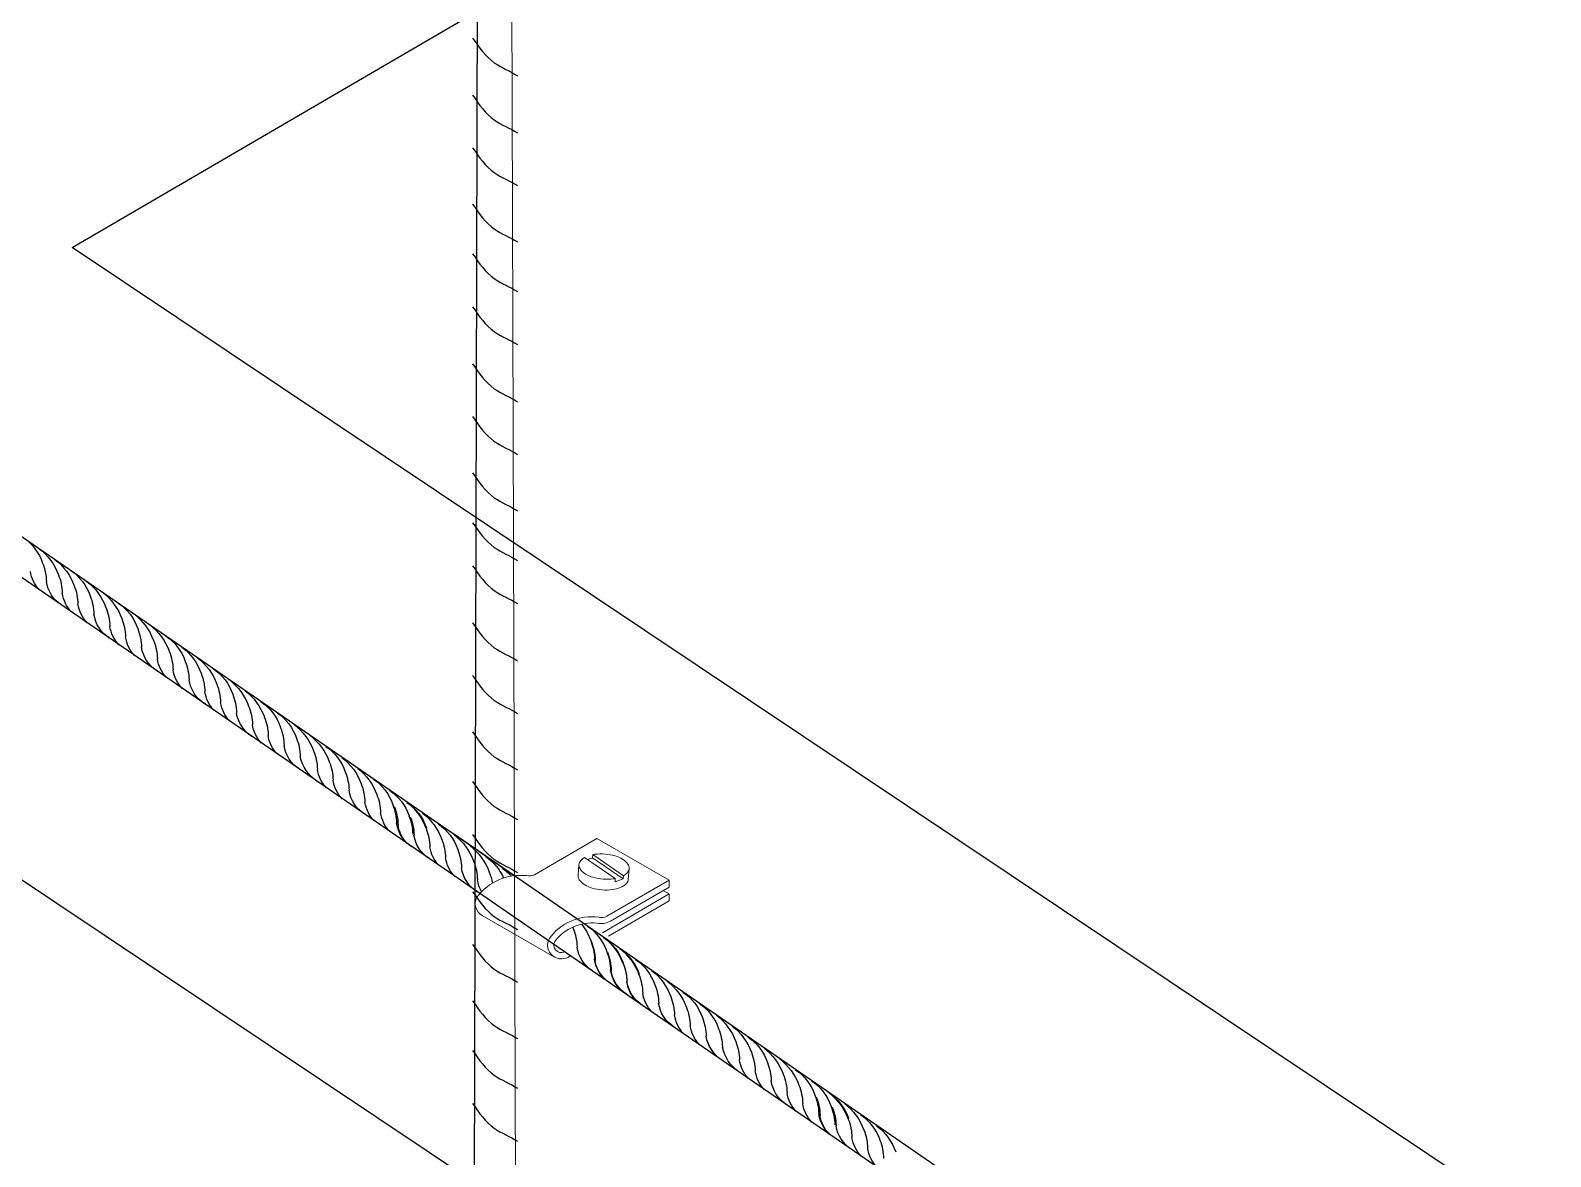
# Model space of a CAD drawing. Header units: millimetres. Extents: x 4236 to 4463, y 1839 to 1973.
# Drawn here: x 4356.053 to 4359.887, y 1885.107 to 1887.947 of the extents above; entities that cross this region are included whole.
import ezdxf

# ---------------------------------------------------------------- set-up
doc = ezdxf.new("R2010")
doc.units = ezdxf.units.MM
for name, color, linetype in [('C01', 1, 'Continuous'), ('C02', 42, 'Continuous'), ('C03', 7, 'Continuous')]:
    doc.layers.add(name, color=color, linetype=linetype)

msp = doc.modelspace()

# ---------------------------------------------------------------- linework, layer by layer
at = {"layer": 'C01', "extrusion": (0, 0, -1)}
for centre, major_axis, ratio, start_param, end_param in [((4355.9639, 1886.5631), (0.0964, 0.0821), 1, -0.271265, 0.379211), ((4355.986, 1886.5237), (0.1116, 0.0951), 1, -0.208787, 0.35682), ((4356.0256, 1886.4964), (-0.0951, 0.1116), 1, 1.362009, 1.927616), ((4356.1391, 1886.5957), (-0.0564, 0.0662), 1, 4.65682, 5.267557), ((4355.9593, 1886.5539), (0.102, 0.087), 1, 0.325539, 0.682194), ((4355.9994, 1886.5241), (0.102, 0.087), 1, 0.325539, 0.682194), ((4356.0838, 1886.4803), (-0.0821, 0.0964), 1, 1.299531, 1.950007), ((4356.1794, 1886.5701), (-0.0564, 0.0662), 1, 4.421122, 5.267557), ((4356.0389, 1886.4968), (0.102, 0.087), 1, 0.325539, 0.682194), ((4356.1059, 1886.441), (-0.0951, 0.1116), 1, 1.362009, 1.927616), ((4356.2194, 1886.5403), (0.0662, 0.0564), 1, 3.086024, 3.69676), ((4356.259, 1886.513), (-0.0564, 0.0662), 1, 4.65682, 5.267557), ((4356.0792, 1886.4712), (-0.087, 0.102), 1, 1.896336, 2.25299), ((4356.1455, 1886.4137), (-0.0951, 0.1116), 1, 1.362009, 1.927616), ((4356.2037, 1886.3976), (-0.0821, 0.0964), 1, 1.299531, 1.950007), ((4356.2993, 1886.4874), (0.0662, 0.0564), 1, 2.850325, 3.69676), ((4356.1193, 1886.4413), (0.102, 0.087), 1, 0.325539, 0.682194), ((4356.1588, 1886.414), (-0.087, 0.102), 1, 1.896336, 2.25299), ((4356.2258, 1886.3582), (-0.0951, 0.1116), 1, 1.362009, 1.927616), ((4356.3393, 1886.4576), (-0.0564, 0.0662), 1, 4.65682, 5.267557), ((4356.1991, 1886.3885), (-0.087, 0.102), 1, 1.896336, 2.25299), ((4356.2654, 1886.3309), (-0.0951, 0.1116), 1, 1.362009, 1.927616), ((4356.3236, 1886.3149), (0.0964, 0.0821), 1, -0.271265, 0.379211), ((4356.3789, 1886.4303), (0.0662, 0.0564), 1, 3.086024, 3.69676), ((4356.4192, 1886.4047), (0.0662, 0.0564), 1, 2.850325, 3.69676), ((4356.2392, 1886.3586), (0.102, 0.087), 1, 0.325539, 0.682194), ((4356.2787, 1886.3313), (-0.087, 0.102), 1, 1.896336, 2.25299), ((4356.3457, 1886.2755), (-0.0951, 0.1116), 1, 1.362009, 1.927616), ((4356.4592, 1886.3748), (-0.0564, 0.0662), 1, 4.65682, 5.267557), ((4356.319, 1886.3057), (0.102, 0.087), 1, 0.325539, 0.682194), ((4356.3853, 1886.2482), (0.1116, 0.0951), 1, -0.208787, 0.35682), ((4356.4988, 1886.3475), (0.0662, 0.0564), 1, 3.086024, 3.69676), ((4356.5391, 1886.322), (0.0662, 0.0564), 1, 2.850325, 3.69676), ((4356.3591, 1886.2759), (-0.087, 0.102), 1, 1.896336, 2.25299), ((4356.4435, 1886.2322), (-0.0821, 0.0964), 1, 1.299531, 1.950007), ((4356.4656, 1886.1928), (-0.0951, 0.1116), 1, 1.362009, 1.927616), ((4356.5791, 1886.2921), (0.0662, 0.0564), 1, 3.086024, 3.69676), ((4356.3986, 1886.2486), (-0.087, 0.102), 1, 1.896336, 2.25299), ((4356.4389, 1886.223), (0.102, 0.087), 1, 0.325539, 0.682194), ((4356.5052, 1886.1655), (-0.0951, 0.1116), 1, 1.362009, 1.927616), ((4356.6187, 1886.2648), (0.0662, 0.0564), 1, 3.086024, 3.69676), ((4356.479, 1886.1932), (-0.087, 0.102), 1, 1.896336, 2.25299), ((4356.5634, 1886.1494), (-0.0821, 0.0964), 1, 1.299531, 1.950007), ((4356.6589, 1886.2392), (-0.0564, 0.0662), 1, 4.421122, 5.267557), ((4356.699, 1886.2094), (-0.0564, 0.0662), 1, 4.65682, 5.267557), ((4356.5185, 1886.1659), (0.102, 0.087), 1, 0.325539, 0.682194), ((4356.6042, 1886.1213), (-0.0821, 0.0964), 1, 1.299531, 1.950007), ((4356.5588, 1886.1403), (-0.087, 0.102), 1, 1.896336, 2.25299), ((4356.6294, 1886.0798), (-0.0951, 0.1116), 1, 1.362009, 1.927616), ((4356.7385, 1886.1821), (-0.0564, 0.0662), 1, 4.65682, 5.267557), ((4356.5996, 1886.1122), (-0.087, 0.102), 1, 1.896336, 2.25299), ((4356.669, 1886.0525), (0.1116, 0.0951), 1, -0.208787, 0.35682), ((4356.7788, 1886.1565), (0.0662, 0.0564), 1, 2.850325, 3.69676), ((4356.8227, 1886.1262), (-0.0676, 0.0676), 0.90598, 4.520165, 5.329192), ((4356.6427, 1886.0802), (-0.087, 0.102), 1, 1.896336, 2.25299), ((4356.7272, 1886.0364), (-0.0821, 0.0964), 1, 1.299531, 1.950007), ((4356.7493, 1885.997), (-0.0951, 0.1116), 1, 1.362009, 1.927616), ((4356.8628, 1886.0964), (0.0662, 0.0564), 1, 3.086024, 3.69676), ((4356.6823, 1886.0528), (-0.087, 0.102), 1, 1.896336, 2.25299), ((4356.7226, 1886.0273), (0.102, 0.087), 1, 0.325539, 0.682194), ((4356.7889, 1885.9697), (-0.0951, 0.1116), 1, 1.362009, 1.927616), ((4356.9023, 1886.0691), (0.0662, 0.0564), 1, 3.086024, 3.69676), ((4356.7626, 1885.9974), (-0.087, 0.102), 1, 1.896336, 2.25299), ((4356.8471, 1885.9537), (-0.0821, 0.0964), 1, 1.299531, 1.950007), ((4356.9426, 1886.0435), (-0.0564, 0.0662), 1, 4.421122, 5.267557), ((4356.9827, 1886.0136), (-0.0564, 0.0662), 1, 4.65682, 5.267557), ((4356.8022, 1885.9701), (0.102, 0.087), 1, 0.325539, 0.682194), ((4356.8879, 1885.9256), (-0.0821, 0.0964), 1, 1.299531, 1.950007), ((4356.9317, 1885.8953), (-0.0821, 0.0964), 1, 1.299531, 1.950007), ((4356.9131, 1885.884), (-0.0951, 0.1116), 1, 1.362009, 1.927616), ((4357.0222, 1885.9863), (-0.0564, 0.0662), 1, 4.65682, 5.267557), ((4356.8425, 1885.9445), (-0.087, 0.102), 1, 1.896336, 2.25299), ((4356.8461, 1885.9398), (-0.087, 0.102), 1, 1.896336, 2.25299), ((4356.8833, 1885.9164), (-0.087, 0.102), 1, 1.896336, 2.25299), ((4356.8864, 1885.9142), (0.102, 0.087), 1, 0.325539, 0.682194), ((4356.9526, 1885.8567), (0.1116, 0.0951), 1, -0.208787, 0.35682), ((4357.0625, 1885.9608), (0.0662, 0.0564), 1, 2.850325, 3.69676), ((4357.0661, 1885.956), (0.0662, 0.0564), 1, 3.086024, 3.69676), ((4356.9264, 1885.8844), (-0.087, 0.102), 1, 1.896336, 2.25299), ((4357.0108, 1885.8407), (-0.0821, 0.0964), 1, 1.299531, 1.950007), ((4357.1064, 1885.9305), (0.0662, 0.0564), 1, 2.850325, 3.69676), ((4357.1465, 1885.9006), (0.0662, 0.0564), 1, 3.086024, 3.69676), ((4356.966, 1885.8571), (-0.087, 0.102), 1, 1.896336, 2.25299), ((4357.033, 1885.8013), (-0.0951, 0.1116), 1, 1.362009, 1.927616), ((4357.0725, 1885.774), (-0.0951, 0.1116), 1, 1.362009, 1.927616), ((4357.186, 1885.8733), (0.0662, 0.0564), 1, 3.086024, 3.69676), ((4357.0063, 1885.8315), (0.102, 0.087), 1, 0.325539, 0.682194), ((4357.0463, 1885.8017), (-0.087, 0.102), 1, 1.896336, 2.25299), ((4357.1307, 1885.7579), (-0.0821, 0.0964), 1, 1.299531, 1.858058), ((4357.2263, 1885.8477), (-0.0564, 0.0662), 1, 4.421122, 5.267557), ((4357.0859, 1885.7744), (0.102, 0.087), 1, 0.325539, 0.539913), ((4357.1715, 1885.7298), (-0.0821, 0.0964), 1, 1.299531, 1.547398), ((4357.2663, 1885.8179), (-0.0564, 0.0662), 1, 4.901769, 5.267557), ((4357.346, 1885.611), (-0.0821, 0.0964), 1, 1.571427, 1.950007), ((4357.3021, 1885.6413), (-0.0821, 0.0964), 1, 1.919263, 1.950007), ((4357.2976, 1885.6321), (-0.087, 0.102), 1, 1.896336, 2.25299), ((4357.3868, 1885.5829), (0.0964, 0.0821), 1, -0.271265, 0.379211), ((4357.4276, 1885.5547), (-0.0821, 0.0964), 1, 1.299531, 1.950007), ((4357.4102, 1885.5427), (-0.0951, 0.1116), 1, 1.362009, 1.927616), ((4357.5176, 1885.6483), (0.0662, 0.0564), 1, 2.850325, 3.69676), ((4357.3415, 1885.6018), (-0.087, 0.102), 1, 1.896336, 2.25299), ((4357.3432, 1885.5985), (-0.087, 0.102), 1, 1.896336, 2.25299), ((4357.3822, 1885.5737), (-0.087, 0.102), 1, 1.896336, 2.25299), ((4357.3835, 1885.5729), (0.102, 0.087), 1, 0.325539, 0.682194), ((4357.4684, 1885.5266), (-0.0821, 0.0964), 1, 1.299531, 1.950007), ((4357.4498, 1885.5154), (0.1116, 0.0951), 1, -0.208787, 0.35682), ((4357.5615, 1885.618), (0.0662, 0.0564), 1, 2.850325, 3.69676), ((4357.5632, 1885.6147), (0.0662, 0.0564), 1, 3.086024, 3.69676), ((4357.6023, 1885.5899), (0.0662, 0.0564), 1, 2.850325, 3.69676), ((4357.6035, 1885.5891), (0.0662, 0.0564), 1, 2.850325, 3.69676), ((4357.423, 1885.5456), (-0.087, 0.102), 1, 1.896336, 2.25299), ((4357.4235, 1885.5431), (-0.087, 0.102), 1, 1.896336, 2.25299), ((4357.508, 1885.4993), (-0.0821, 0.0964), 1, 1.299531, 1.950007), ((4357.5301, 1885.46), (-0.0951, 0.1116), 1, 1.362009, 1.927616), ((4357.6431, 1885.5618), (-0.0564, 0.0662), 1, 4.421122, 5.267557), ((4357.6436, 1885.5593), (0.0662, 0.0564), 1, 3.086024, 3.69676), ((4357.4631, 1885.5158), (-0.087, 0.102), 1, 1.896336, 2.25299), ((4357.5034, 1885.4902), (0.102, 0.087), 1, 0.325539, 0.682194), ((4357.5697, 1885.4327), (-0.0951, 0.1116), 1, 1.362009, 1.927616), ((4357.6831, 1885.532), (0.0662, 0.0564), 1, 3.086024, 3.69676), ((4357.5434, 1885.4603), (-0.087, 0.102), 1, 1.896336, 2.25299), ((4357.6279, 1885.4166), (-0.0821, 0.0964), 1, 1.299531, 1.950007), ((4357.7234, 1885.5064), (-0.0564, 0.0662), 1, 4.421122, 5.267557), ((4357.7635, 1885.4766), (-0.0564, 0.0662), 1, 4.65682, 5.267557), ((4357.583, 1885.433), (0.102, 0.087), 1, 0.325539, 0.682194), ((4357.6686, 1885.3885), (-0.0821, 0.0964), 1, 1.299531, 1.950007), ((4357.6939, 1885.3469), (-0.0951, 0.1116), 1, 1.362009, 1.927616), ((4357.803, 1885.4493), (-0.0564, 0.0662), 1, 4.65682, 5.267557), ((4357.6233, 1885.4075), (-0.087, 0.102), 1, 1.896336, 2.25299), ((4357.6641, 1885.3794), (-0.087, 0.102), 1, 1.896336, 2.25299), ((4357.7334, 1885.3196), (0.1116, 0.0951), 1, -0.208787, 0.35682), ((4357.8433, 1885.4237), (0.0662, 0.0564), 1, 2.850325, 3.69676), ((4357.7072, 1885.3473), (-0.087, 0.102), 1, 1.896336, 2.25299), ((4357.7916, 1885.3036), (-0.0821, 0.0964), 1, 1.299531, 1.950007), ((4357.8872, 1885.3934), (-0.0676, 0.0676), 0.90598, 4.520165, 5.329192), ((4357.9272, 1885.3635), (0.0662, 0.0564), 1, 3.086024, 3.69676), ((4357.7468, 1885.32), (-0.087, 0.102), 1, 1.896336, 2.25299), ((4357.8138, 1885.2642), (-0.0951, 0.1116), 1, 1.362009, 1.927616), ((4357.8533, 1885.2369), (-0.0951, 0.1116), 1, 1.362009, 1.927616), ((4357.9668, 1885.3362), (0.0662, 0.0564), 1, 3.086024, 3.69676), ((4357.7871, 1885.2944), (0.102, 0.087), 1, 0.325539, 0.682194), ((4357.8271, 1885.2646), (-0.087, 0.102), 1, 1.896336, 2.25299), ((4357.9115, 1885.2209), (-0.0821, 0.0964), 1, 1.299531, 1.950007), ((4358.0071, 1885.3107), (-0.0564, 0.0662), 1, 4.421122, 5.267557), ((4357.8667, 1885.2373), (0.102, 0.087), 1, 0.325539, 0.682194), ((4357.9523, 1885.1928), (-0.0821, 0.0964), 1, 1.299531, 1.950007), ((4358.0471, 1885.2808), (-0.0564, 0.0662), 1, 4.65682, 5.267557), ((4358.0867, 1885.2535), (-0.0564, 0.0662), 1, 4.65682, 5.267557), ((4357.907, 1885.2117), (-0.087, 0.102), 1, 1.896336, 2.25299), ((4357.9105, 1885.207), (-0.087, 0.102), 1, 1.896336, 2.25299), ((4357.9962, 1885.1625), (-0.0821, 0.0964), 1, 1.299531, 1.950007), ((4357.9776, 1885.1512), (-0.0951, 0.1116), 1, 1.362009, 1.927616), ((4357.9477, 1885.1836), (-0.087, 0.102), 1, 1.896336, 2.25299), ((4357.9508, 1885.1814), (0.102, 0.087), 1, 0.325539, 0.682194), ((4358.0171, 1885.1239), (0.1116, 0.0951), 1, -0.208787, 0.35682), ((4358.127, 1885.2279), (0.0662, 0.0564), 1, 2.850325, 3.69676), ((4358.1306, 1885.2232), (0.0662, 0.0564), 1, 3.086024, 3.69676), ((4357.9909, 1885.1516), (-0.087, 0.102), 1, 1.896336, 2.25299), ((4358.0753, 1885.1078), (-0.0821, 0.0964), 1, 1.299531, 1.950007), ((4358.1709, 1885.1976), (0.0662, 0.0564), 1, 2.850325, 3.69676), ((4358.2109, 1885.1678), (0.0662, 0.0564), 1, 3.086024, 3.69676), ((4358.0304, 1885.1243), (-0.087, 0.102), 1, 1.896336, 2.25299), ((4358.0975, 1885.0685), (-0.0951, 0.1116), 1, 1.362009, 1.927616), ((4358.2505, 1885.1405), (0.0662, 0.0564), 1, 3.086024, 3.69676), ((4358.0707, 1885.0987), (0.102, 0.087), 1, 0.325539, 0.682194)]:
    msp.add_ellipse(centre, major_axis=major_axis, ratio=ratio, start_param=start_param, end_param=end_param, dxfattribs=at)
at = {"layer": 'C01'}
for points in [[(4357.1682, 1887.9277), (4357.1844, 1887.9044), (4357.2137, 1887.8624), (4357.2627, 1887.8445), (4357.2814, 1887.8325)], [(4357.1682, 1887.7837), (4357.1844, 1887.7604), (4357.2137, 1887.7183), (4357.2627, 1887.7004), (4357.2814, 1887.6885)], [(4357.1682, 1887.6509), (4357.1844, 1887.6276), (4357.2137, 1887.5855), (4357.2627, 1887.5676), (4357.2814, 1887.5557)], [(4357.1682, 1887.5087), (4357.1844, 1887.4854), (4357.2137, 1887.4434), (4357.2627, 1887.4254), (4357.2814, 1887.4135)], [(4357.1682, 1887.3835), (4357.1844, 1887.3602), (4357.2137, 1887.3181), (4357.2627, 1887.3002), (4357.2814, 1887.2883)], [(4357.1682, 1887.2498), (4357.1844, 1887.2265), (4357.2137, 1887.1845), (4357.2627, 1887.1665), (4357.2814, 1887.1546)], [(4357.1682, 1887.1058), (4357.1844, 1887.0825), (4357.2137, 1887.0404), (4357.2627, 1887.0225), (4357.2814, 1887.0106)], [(4357.1682, 1886.9729), (4357.1844, 1886.9496), (4357.2137, 1886.9076), (4357.2627, 1886.8897), (4357.2814, 1886.8778)], [(4357.1682, 1886.8308), (4357.1844, 1886.8075), (4357.2137, 1886.7654), (4357.2627, 1886.7475), (4357.2814, 1886.7356)], [(4357.1682, 1886.7055), (4357.1844, 1886.6822), (4357.2137, 1886.6402), (4357.2627, 1886.6223), (4357.2814, 1886.6103)], [(4357.1682, 1886.5966), (4357.1844, 1886.5733), (4357.2137, 1886.5313), (4357.2627, 1886.5134), (4357.2814, 1886.5015)], [(4357.1682, 1886.4526), (4357.1844, 1886.4293), (4357.2137, 1886.3873), (4357.2627, 1886.3693), (4357.2814, 1886.3574)], [(4357.1682, 1886.3198), (4357.1844, 1886.2965), (4357.2137, 1886.2544), (4357.2627, 1886.2365), (4357.2814, 1886.2246)], [(4357.1682, 1886.1776), (4357.1844, 1886.1543), (4357.2137, 1886.1123), (4357.2627, 1886.0943), (4357.2814, 1886.0824)], [(4357.1682, 1886.0524), (4357.1844, 1886.0291), (4357.2137, 1885.987), (4357.2627, 1885.9691), (4357.2814, 1885.9572)], [(4357.1682, 1885.9187), (4357.1844, 1885.8954), (4357.2137, 1885.8534), (4357.2627, 1885.8354), (4357.2814, 1885.8235)], [(4357.1682, 1885.7747), (4357.1844, 1885.7514), (4357.2137, 1885.7093), (4357.2627, 1885.6914), (4357.2814, 1885.6795)], [(4357.1682, 1885.6419), (4357.1844, 1885.6186), (4357.2137, 1885.5765), (4357.2627, 1885.5586), (4357.2814, 1885.5467)], [(4357.1682, 1885.4997), (4357.1844, 1885.4764), (4357.2137, 1885.4343), (4357.2627, 1885.4164), (4357.2814, 1885.4045)], [(4357.1682, 1885.3744), (4357.1844, 1885.3511), (4357.2137, 1885.3091), (4357.2627, 1885.2912), (4357.2814, 1885.2793)], [(4357.1682, 1885.2408), (4357.1844, 1885.2175), (4357.2137, 1885.1754), (4357.2627, 1885.1575), (4357.2814, 1885.1456)]]:
    msp.add_open_spline(points, degree=3, knots=[0, 0, 0, 0, 0.05536196, 0.0999282, 0.0999282, 0.0999282, 0.0999282], dxfattribs=at)
at = {"layer": 'C02'}
for p, q in [((4357.1809, 1888.5489), (4357.1688, 1883.6173)), ((4357.2727, 1885.8152), (4354.7821, 1887.5288)), ((4357.2917, 1885.6984), (4354.965, 1887.301)), ((4358.549, 1884.9365), (4357.1197, 1885.9205)), ((4358.4029, 1884.9327), (4357.2917, 1885.6984))]:
    msp.add_line(p, q, dxfattribs=at)
at = {"layer": 'C02', "lineweight": 0}
for p, q in [((4357.2814, 1883.6241), (4357.2653, 1888.4759)), ((4357.4812, 1885.9087), (4357.3241, 1885.8174)), ((4357.6638, 1885.804), (4357.4812, 1885.9087)), ((4357.528, 1885.8078), (4357.4507, 1885.8611)), ((4357.4706, 1885.8605), (4357.458, 1885.8561)), ((4357.4713, 1885.8683), (4357.4706, 1885.8605)), ((4357.548, 1885.8073), (4357.4706, 1885.8605)), ((4357.5486, 1885.8151), (4357.4713, 1885.8683)), ((4357.4363, 1885.8431), (4357.4342, 1885.8161)), ((4357.528, 1885.8078), (4357.5274, 1885.8)), ((4357.548, 1885.8073), (4357.5274, 1885.8)), ((4357.5486, 1885.8151), (4357.548, 1885.8073)), ((4357.5629, 1885.833), (4357.5608, 1885.806)), ((4357.4961, 1885.6715), (4357.6639, 1885.7691)), ((4357.5068, 1885.7127), (4357.6638, 1885.804)), ((4357.516, 1885.7006), (4357.6638, 1885.7865)), ((4357.6639, 1885.7691), (4357.6488, 1885.7778)), ((4357.6638, 1885.804), (4357.6638, 1885.7865)), ((4357.6639, 1885.7691), (4357.664, 1885.7516)), ((4357.5112, 1885.6628), (4357.664, 1885.7516)), ((4357.1924, 1885.7147), (4357.375, 1885.61))]:
    msp.add_line(p, q, dxfattribs=at)
for points in [[(4357.4363, 1885.8431, -0.174705), (4357.4411, 1885.8535, -0.06738), (4357.4507, 1885.8611, -0.064948)], [(4357.4713, 1885.8683, -0.016409), (4357.4764, 1885.8692, -0.051099), (4357.5022, 1885.8697, -0.051099), (4357.5276, 1885.8651, -0.064948), (4357.5462, 1885.8569, -0.104203), (4357.5599, 1885.8441, -0.174705), (4357.5629, 1885.833, -0.174705), (4357.5582, 1885.8226, -0.06738), (4357.5486, 1885.8151, -0.064948)], [(4357.5608, 1885.806, -0.174705), (4357.5561, 1885.7956, -0.104203), (4357.5405, 1885.7851, -0.064948), (4357.5208, 1885.78, -0.051099), (4357.495, 1885.7794, -0.051099), (4357.4696, 1885.7841, -0.064948), (4357.4509, 1885.7923, -0.104203), (4357.4372, 1885.8051, -0.174705), (4357.4342, 1885.8161, -0.174705)], [(4357.528, 1885.8078, -0.016409), (4357.5229, 1885.807, -0.051099), (4357.4971, 1885.8064, -0.051099), (4357.4717, 1885.8111, -0.064948), (4357.4531, 1885.8193, -0.104203), (4357.4394, 1885.8321, -0.174705), (4357.4363, 1885.8431, -0.174705)]]:
    msp.add_lwpolyline(points, format="xyb", dxfattribs=at)
for centre, radius, start, end in [((4357.289, 1885.6783), 0.1378, 83.8386, 143.1281), ((4357.3111, 1885.8444), 0.03, 255.8081, 295.7907), ((4357.2097, 1885.745), 0.0349, 152.6781, 240.17), ((4357.4692, 1885.5792), 0.1326, 82.5486, 144.4182), ((4357.4703, 1885.5771), 0.1192, 84.4763, 142.8561), ((4357.493, 1885.7401), 0.0457, 255.8081, 300.17), ((4357.4937, 1885.7397), 0.03, 255.8081, 295.7907), ((4357.3923, 1885.6403), 0.0349, 152.6781, 310.0833), ((4357.3923, 1885.6403), 0.0192, 152.6781, 287.5375)]:
    msp.add_arc(centre, radius, start, end, dxfattribs=at)
at = {"layer": 'C03'}
for p, q in [((4356.1583, 1887.3994), (4363.1142, 1891.4595)), ((4362.0012, 1883.4926), (4356.1583, 1887.3994)), ((4361.9831, 1881.824), (4354.8162, 1886.616))]:
    msp.add_line(p, q, dxfattribs=at)

doc.saveas('drawing.dxf')
